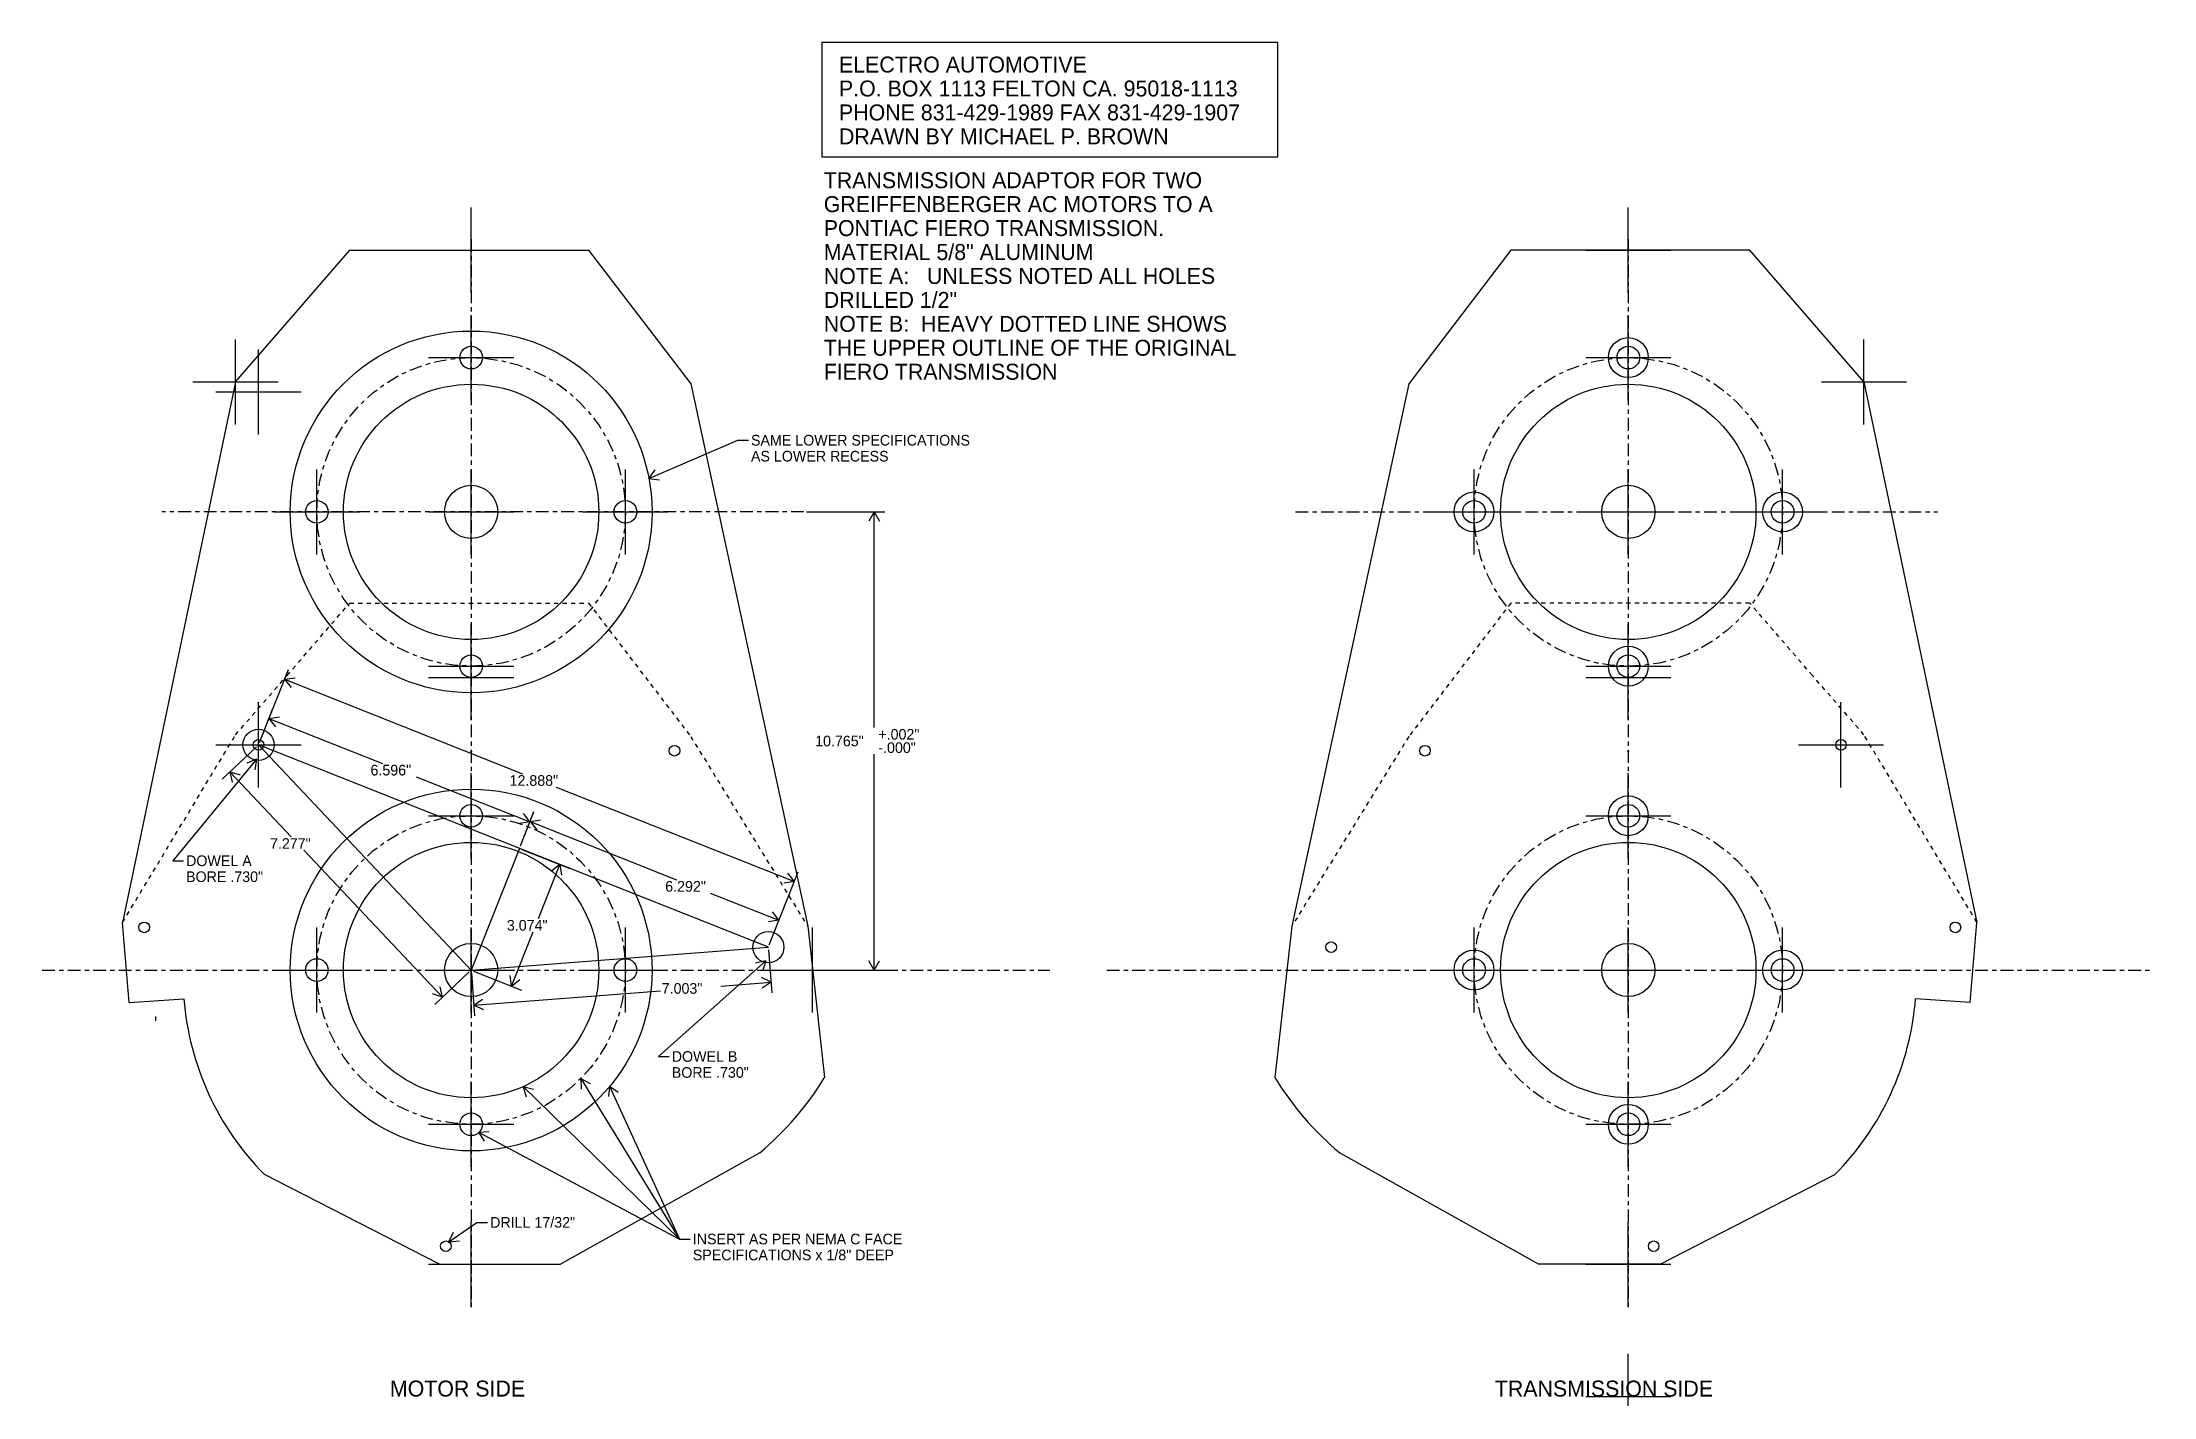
# Model space of a CAD drawing. Extents: x 6.6 to 56.2, y -15 to 16.8.
import ezdxf

# ---------------------------------------------------------------- set-up
doc = ezdxf.new("R2010")
doc.units = 0
doc.header["$PDMODE"] = 2
doc.header["$PDSIZE"] = -2
for name, pattern in [('GC___4', [0.5, 0.175, -0.325]), ('GC___6', [0.5, 0.3, -0.075, 0.05, -0.075]), ('GC___9', [0.05, 0, -0.05])]:
    doc.linetypes.add(name, pattern=pattern)
for name, color, linetype in [('DIEM', 7, 'CONTINUOUS'), ('MOTORSIDE', 7, 'CONTINUOUS'), ('MOTORSIDECENTERLINES', 7, 'CONTINUOUS'), ('TRANSIDE', 7, 'CONTINUOUS'), ('TRANSSIDECENTERLINES', 7, 'CONTINUOUS')]:
    doc.layers.add(name, color=color, linetype=linetype)
doc.styles.add('ENGINEER', font='ENGINEER.SHX', dxfattribs={"height": 0.2})

msp = doc.modelspace()

# ---------------------------------------------------------------- linework, layer by layer
at = {"layer": 'DIEM', "color": 133, "linetype": 'CONTINUOUS'}
for p, q in [((24.96, 16.835), (35.659, 16.835)), ((24.96, 14.135), (24.96, 16.835)), ((35.659, 16.835), (35.659, 14.135)), ((35.659, 14.135), (24.96, 14.135)), ((20.893, 6.585), (22.979, 7.483)), ((22.979, 7.483), (23.229, 7.483)), ((20.893, 6.585), (21.042, 6.786)), ((20.893, 6.585), (21.141, 6.556)), ((24.597, 5.799), (26.438, 5.799)), ((26.188, 5.799), (26.063, 5.583)), ((26.188, 5.799), (26.313, 5.583)), ((26.188, 0.731), (26.188, 5.799)), ((11.743, 0.383), (12.423, 2.098)), ((12.331, 1.865), (12.578, 1.902)), ((12.331, 1.865), (12.486, 1.669)), ((12.331, 1.865), (17.925, -0.354)), ((11.743, 0.383), (12.059, 1.18)), ((11.967, 0.948), (12.214, 0.984)), ((11.967, 0.948), (12.122, 0.752)), ((11.967, 0.948), (14.637, -0.112)), ((11.674, 0.282), (10.866, -0.481)), ((23.699, -4.429), (11.72, 0.325)), ((11.72, 0.325), (16.716, -4.966)), ((26.188, -4.966), (26.188, 0.103)), ((11.677, -0.015), (9.706, -2.398)), ((11.048, -0.31), (11.287, -0.381)), ((11.048, -0.31), (11.105, -0.553)), ((11.048, -0.31), (12.49, -1.836)), ((11.677, -0.015), (11.443, -0.102)), ((11.677, -0.015), (11.636, -0.261)), ((15.428, -0.425), (18.098, -1.485)), ((18.716, -0.668), (24.31, -2.888)), ((18.098, -1.485), (17.85, -1.521)), ((17.874, -2.05), (18.193, -1.244)), ((17.874, -2.05), (18.19, -1.252)), ((18.098, -1.485), (17.943, -1.289)), ((18.101, -1.477), (18.348, -1.44)), ((18.101, -1.477), (18.256, -1.673)), ((18.101, -1.477), (21.543, -2.843)), ((9.706, -2.398), (9.956, -2.398)), ((12.785, -2.149), (16.044, -5.6)), ((17.85, -2.108), (16.716, -4.966)), ((17.909, -2.131), (19.035, -2.578)), ((18.297, -3.758), (18.802, -2.486)), ((18.802, -2.486), (18.606, -2.641)), ((18.802, -2.486), (18.839, -2.733)), ((23.722, -4.37), (24.402, -2.656)), ((24.31, -2.888), (24.063, -2.924)), ((24.31, -2.888), (24.155, -2.692)), ((22.333, -3.156), (23.949, -3.797)), ((23.949, -3.797), (23.702, -3.834)), ((23.722, -4.37), (24.041, -3.565)), ((23.949, -3.797), (23.794, -3.601)), ((16.716, -4.966), (23.699, -4.429)), ((17.668, -5.343), (18.173, -4.071)), ((23.639, -4.753), (21.117, -6.998)), ((23.639, -4.753), (23.394, -4.804)), ((23.639, -4.753), (23.56, -4.99)), ((23.703, -4.491), (23.781, -5.502)), ((26.188, -4.966), (26.063, -4.749)), ((26.188, -4.966), (26.313, -4.749)), ((16.671, -5.008), (15.862, -5.772)), ((16.044, -5.6), (15.986, -5.357)), ((16.721, -5.028), (16.799, -6.039)), ((16.774, -4.989), (17.9, -5.436)), ((16.779, -5.789), (21.163, -5.452)), ((17.668, -5.343), (17.632, -5.096)), ((17.668, -5.343), (17.864, -5.188)), ((22.581, -5.343), (23.762, -5.252)), ((23.762, -5.252), (23.536, -5.144)), ((23.762, -5.252), (23.556, -5.394)), ((24.801, -4.966), (26.438, -4.966)), ((16.044, -5.6), (15.805, -5.529)), ((16.779, -5.789), (16.986, -5.648)), ((16.779, -5.789), (17.005, -5.897)), ((21.117, -6.998), (21.367, -6.998)), ((17.942, -7.704), (18.184, -7.766)), ((17.942, -7.704), (18.009, -7.944)), ((17.942, -7.704), (21.612, -11.286)), ((19.295, -7.513), (19.515, -7.632)), ((19.295, -7.513), (19.302, -7.763)), ((19.295, -7.513), (21.612, -11.286)), ((19.967, -7.691), (19.943, -7.94)), ((19.967, -7.691), (20.171, -7.836)), ((19.967, -7.691), (21.612, -11.286)), ((16.889, -8.772), (17.139, -8.763)), ((16.889, -8.772), (17.022, -8.984)), ((16.889, -8.772), (21.612, -11.286)), ((16.192, -11.352), (16.851, -10.895)), ((16.851, -10.895), (17.101, -10.895)), ((16.192, -11.352), (16.298, -11.126)), ((16.192, -11.352), (16.441, -11.331)), ((21.612, -11.286), (21.862, -11.286)), ((21.612, -11.286), (21.862, -11.286)), ((21.612, -11.286), (21.862, -11.286)), ((21.612, -11.286), (21.862, -11.286))]:
    msp.add_line(p, q, dxfattribs=at)
at = {"layer": 'DIEM', "color": 173, "linetype": 'CONTINUOUS'}
msp.add_line((9.306, -6.162), (9.306, -6.06), dxfattribs=at)
at = {"layer": 'DIEM', "color": 133, "linetype": 'CONTINUOUS'}
for p in [(24.738, -4.966), (43.903, -14.988)]:
    msp.add_point(p, dxfattribs=at)
at = {"layer": 'MOTORSIDE', "color": 93, "linetype": 'CONTINUOUS'}
for p, q in [((12.392, 10.248), (13.863, 11.948)), ((13.863, 11.948), (19.476, 11.948)), ((19.476, 11.948), (21.875, 8.812)), ((13.647, 11.699), (13.647, 11.699)), ((11.18, 8.853), (12.392, 10.248)), ((11.18, 8.853), (8.526, -3.847)), ((21.875, 8.812), (24.624, -3.939)), ((13.647, 3.407), (13.647, 3.407)), ((8.681, -5.728), (8.526, -3.847)), ((24.624, -3.939), (25.019, -7.491)), ((8.681, -5.728), (9.967, -5.641)), ((23.496, -9.259), (18.817, -11.879)), ((15.969, -11.879), (11.863, -9.774)), ((15.969, -11.879), (18.817, -11.879))]:
    msp.add_line(p, q, dxfattribs=at)
at = {"layer": 'MOTORSIDE', "color": 93, "linetype": 'GC___9'}
for p, q in [((12.392, 1.956), (13.863, 3.657)), ((13.863, 3.657), (19.476, 3.657)), ((19.476, 3.657), (21.875, 0.52)), ((11.18, 0.562), (12.392, 1.956)), ((8.526, -3.847), (11.181, 0.561)), ((21.875, 0.52), (24.624, -3.939))]:
    msp.add_line(p, q, dxfattribs=at)
at = {"layer": 'MOTORSIDE', "color": 93, "linetype": 'CONTINUOUS'}
for centre, radius in [((16.716, 5.799), 4.25), ((16.716, 9.424), 0.266), ((16.716, 5.799), 3), ((13.091, 5.799), 0.266), ((16.716, 5.799), 0.625), ((20.341, 5.799), 0.266), ((16.716, 5.799), 0), ((16.716, 2.174), 0.266), ((11.72, 0.325), 0.365), ((11.72, 0.325), 0.125), ((16.716, 0.172), 0.011), ((21.493, 0.188), 0.125), ((21.493, 0.188), 0.125), ((16.716, -4.966), 4.25), ((16.716, -1.341), 0.266), ((16.716, -4.966), 3), ((9.033, -3.964), 0.125), ((16.716, -4.966), 0.625), ((23.699, -4.429), 0.365), ((13.091, -4.966), 0.266), ((20.341, -4.966), 0.266), ((16.716, -4.966), 0), ((16.716, -8.591), 0.266), ((16.121, -11.456), 0.125)]:
    msp.add_circle(centre, radius, dxfattribs=at)
at = {"layer": 'MOTORSIDE', "color": 93, "linetype": 'GC___4'}
for centre in [(16.716, 9.424), (13.091, 5.799), (20.341, 5.799)]:
    msp.add_circle(centre, 0.266, dxfattribs=at)
at = {"layer": 'MOTORSIDE', "color": 93, "linetype": 'GC___6'}
for centre in [(16.716, 5.799), (16.716, -4.966)]:
    msp.add_circle(centre, 3.625, dxfattribs=at)
at = {"layer": 'MOTORSIDE', "color": 93, "linetype": 'CONTINUOUS'}
for centre, radius, start, end in [((16.566, -5.115), 6.62, 184.5513, 224.7292), ((19.033, -3.873), 6.994, 309.6443, 328.8562)]:
    msp.add_arc(centre, radius, start, end, dxfattribs=at)
for p in [(16.716, 11.948), (16.716, 11.948), (16.716, 9.424), (16.716, 9.424), (16.716, 9.424), (11.18, 8.853), (11.181, 8.852), (11.72, 8.617), (13.091, 5.799), (13.091, 5.799), (13.091, 5.799), (16.716, 5.799), (16.716, 5.799), (16.716, 5.799), (20.341, 5.799), (20.341, 5.799), (20.341, 5.799), (16.716, 2.174), (16.716, 2.174), (16.716, 2.174), (16.716, 1.909), (11.72, 0.325), (11.72, 0.325), (11.72, 0.325), (11.72, 0.325), (11.72, 0.325), (11.72, 0.325), (16.716, -1.341), (13.091, -4.966), (16.716, -4.966), (16.716, -4.966), (20.341, -4.966), (16.716, -8.591), (16.716, -11.879)]:
    msp.add_point(p, dxfattribs=at)
at = {"layer": 'MOTORSIDECENTERLINES', "color": 93, "linetype": 'GC___6'}
for p, q in [((16.716, 12.206), (16.716, -12.886)), ((24.535, 5.799), (9.45, 5.799)), ((6.639, -4.966), (30.31, -4.966))]:
    msp.add_line(p, q, dxfattribs=at)
at = {"layer": 'TRANSIDE', "color": 93, "linetype": 'CONTINUOUS'}
for p, q in [((41.143, 11.948), (38.745, 8.812)), ((46.756, 11.948), (41.143, 11.948)), ((48.228, 10.248), (46.756, 11.948)), ((49.44, 8.853), (48.228, 10.248)), ((38.745, 8.812), (35.995, -3.939)), ((49.44, 8.853), (52.094, -3.847)), ((46.973, 3.407), (46.973, 3.407)), ((35.995, -3.939), (35.6, -7.491)), ((51.938, -5.728), (52.094, -3.847)), ((51.938, -5.728), (50.652, -5.641)), ((37.124, -9.259), (41.803, -11.879)), ((44.65, -11.879), (48.756, -9.774)), ((44.65, -11.879), (41.803, -11.879))]:
    msp.add_line(p, q, dxfattribs=at)
at = {"layer": 'TRANSIDE', "color": 93, "linetype": 'GC___9'}
for p, q in [((41.143, 3.657), (38.745, 0.52)), ((46.756, 3.657), (41.143, 3.657)), ((48.228, 1.956), (46.756, 3.657)), ((49.44, 0.562), (48.228, 1.956)), ((38.745, 0.52), (35.995, -3.939)), ((52.094, -3.847), (49.438, 0.561))]:
    msp.add_line(p, q, dxfattribs=at)
at = {"layer": 'TRANSIDE', "color": 93, "linetype": 'CONTINUOUS'}
for centre, radius in [((43.903, 9.424), 0.469), ((43.903, 9.424), 0.469), ((43.903, 9.424), 0.266), ((43.903, 5.799), 3), ((40.278, 5.799), 0.469), ((40.278, 5.799), 0.469), ((40.278, 5.799), 0.266), ((43.903, 5.799), 0.625), ((47.528, 5.799), 0.469), ((47.528, 5.799), 0.469), ((47.528, 5.799), 0.266), ((43.903, 5.799), 0), ((43.903, 2.174), 0.469), ((43.903, 2.174), 0.469), ((43.903, 2.174), 0.266), ((39.126, 0.188), 0.125), ((39.126, 0.188), 0.125), ((43.903, 0.172), 0.011), ((48.9, 0.325), 0.125), ((48.9, 0.325), 0.125), ((43.903, -1.341), 0.469), ((43.903, -1.341), 0.266), ((43.903, -4.966), 3), ((51.587, -3.964), 0.125), ((36.921, -4.429), 0.125), ((43.903, -4.966), 0.625), ((40.278, -4.966), 0.469), ((40.278, -4.966), 0.266), ((47.528, -4.966), 0.469), ((47.528, -4.966), 0.266), ((43.903, -4.966), 0), ((43.903, -8.591), 0.469), ((43.903, -8.591), 0.266), ((44.499, -11.456), 0.125)]:
    msp.add_circle(centre, radius, dxfattribs=at)
at = {"layer": 'TRANSIDE', "color": 93, "linetype": 'GC___4'}
for centre in [(43.903, 9.424), (40.278, 5.799), (47.528, 5.799)]:
    msp.add_circle(centre, 0.266, dxfattribs=at)
at = {"layer": 'TRANSIDE', "color": 93, "linetype": 'GC___6'}
for centre in [(43.903, 5.799), (43.903, -4.966)]:
    msp.add_circle(centre, 3.625, dxfattribs=at)
at = {"layer": 'TRANSIDE', "color": 93, "linetype": 'CONTINUOUS'}
for centre, radius, start, end in [((44.053, -5.115), 6.62, 315.2708, 355.4487), ((41.586, -3.873), 6.994, 211.1438, 230.3557)]:
    msp.add_arc(centre, radius, start, end, dxfattribs=at)
for p in [(43.903, 11.948), (43.903, 11.948), (43.903, 9.424), (43.903, 9.424), (43.903, 9.424), (49.439, 8.852), (49.44, 8.853), (40.278, 5.799), (40.278, 5.799), (40.278, 5.799), (43.903, 5.799), (43.903, 5.799), (43.903, 5.799), (47.528, 5.799), (47.528, 5.799), (47.528, 5.799), (43.903, 2.174), (43.903, 2.174), (43.903, 2.174), (43.903, 1.909), (48.9, 0.325), (48.9, 0.325), (48.9, 0.325), (48.9, 0.325), (48.9, 0.325), (48.9, 0.325), (43.903, -1.341), (40.278, -4.966), (43.903, -4.966), (43.903, -4.966), (47.528, -4.966), (43.903, -8.591), (43.903, -11.879)]:
    msp.add_point(p, dxfattribs=at)
at = {"layer": 'TRANSSIDECENTERLINES', "color": 93, "linetype": 'GC___6'}
for p, q in [((43.903, 12.206), (43.903, -12.886)), ((36.085, 5.799), (51.169, 5.799)), ((31.65, -4.966), (56.248, -4.966))]:
    msp.add_line(p, q, dxfattribs=at)

# ---------------------------------------------------------------- texts
at = {"layer": 'DIEM', "color": 133, "linetype": 'CONTINUOUS', "style": 'ENGINEER'}
for s, height, p in [('ELECTRO AUTOMOTIVE', 0.375, (25.358, 16.123)), ('P.O. BOX 1113 FELTON CA. 95018-1113', 0.375, (25.358, 15.56)), ('PHONE 831-429-1989 FAX 831-429-1907', 0.375, (25.358, 14.998)), ('DRAWN BY MICHAEL P. BROWN', 0.375, (25.358, 14.435)), ('TRANSMISSION ADAPTOR FOR TWO', 0.375, (25.001, 13.405)), ('GREIFFENBERGER AC MOTORS TO A', 0.375, (25.001, 12.843)), ('PONTIAC FIERO TRANSMISSION.  ', 0.375, (25.001, 12.28)), ('MATERIAL 5/8" ALUMINUM', 0.375, (25.001, 11.718)), ('NOTE A:   UNLESS NOTED ALL HOLES', 0.375, (25.001, 11.155)), ('DRILLED 1/2"', 0.375, (25.001, 10.593)), ('NOTE B:  HEAVY DOTTED LINE SHOWS', 0.375, (25.001, 10.03)), ('THE UPPER OUTLINE OF THE ORIGINAL', 0.375, (25.001, 9.468)), ('FIERO TRANSMISSION', 0.375, (25.001, 8.905)), ('SAME LOWER SPECIFICATIONS', 0.25, (23.291, 7.358)), ('AS LOWER RECESS ', 0.25, (23.291, 6.983)), ('10.765"', 0.25, (24.799, 0.291)), ('+.002"', 0.25, (26.283, 0.448)), ('-.000"', 0.25, (26.283, 0.134)), ('6.596"', 0.25, (14.352, -0.394)), ('12.888"', 0.25, (17.619, -0.637)), ('7.277"', 0.25, (11.991, -2.118)), ('DOWEL A', 0.25, (10.019, -2.523)), ('BORE .730"', 0.25, (10.019, -2.898)), ('6.292"', 0.25, (21.276, -3.125)), ('3.074"', 0.25, (17.556, -4.04)), ('7.003"', 0.25, (21.194, -5.523)), ('DOWEL B', 0.25, (21.43, -7.123)), ('BORE .730"', 0.25, (21.43, -7.498)), ('DRILL 17/32"', 0.25, (17.163, -11.02)), ('INSERT AS PER NEMA C FACE', 0.25, (21.924, -11.411)), ('SPECIFICATIONS x 1/8" DEEP', 0.25, (21.924, -11.786))]:
    msp.add_text(s, height=height, dxfattribs=at).set_placement(p)
at = {"layer": 'DIEM', "color": 93, "linetype": 'CONTINUOUS', "style": 'ENGINEER'}
for s, p in [('MOTOR SIDE', (14.808, -14.988)), ('TRANSMISSION SIDE', (40.767, -14.988))]:
    msp.add_text(s, height=0.375, dxfattribs=at).set_placement(p)

doc.saveas('drawing.dxf')
